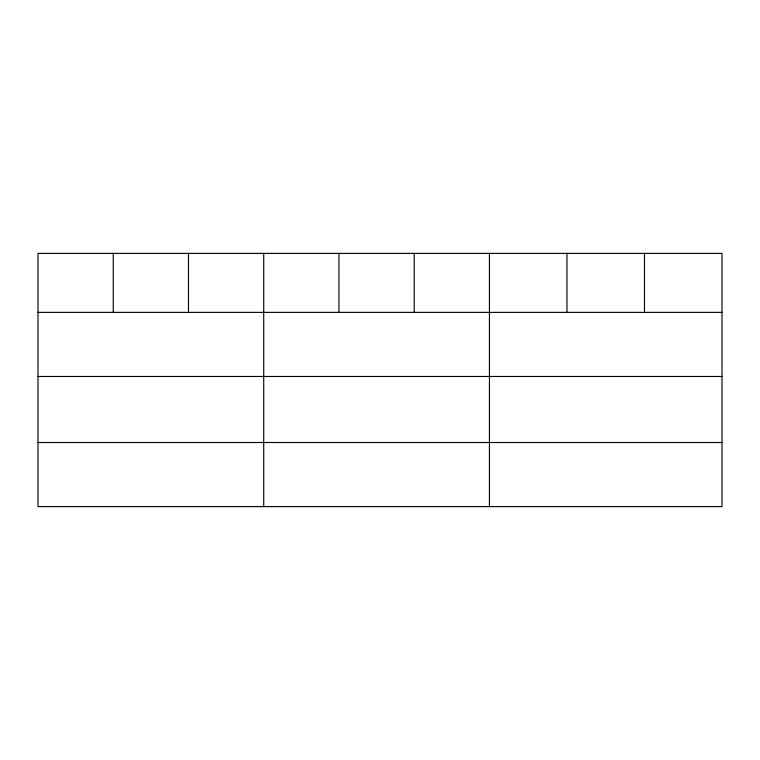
<?xml version="1.0" encoding="UTF-8"?>
<svg xmlns="http://www.w3.org/2000/svg" width="760" height="760" viewBox="0 0 760 760"><rect width="100%" height="100%" fill="white"/><g stroke="black" fill="none" stroke-linecap="round" stroke-linejoin="round"><path stroke-width="1.14" d="M722 376.476L722 253.394L38 253.394L38 506.606L722 506.606L722 376.476L38 376.476M38 312.379L722 312.379M38 442.51L722 442.51M644.48 253.394L644.48 312.379M566.96 253.394L566.96 312.379M489.44 253.394L489.44 506.606M414.2 253.394L414.2 312.379M338.96 253.394L338.96 312.379M263.72 253.394L263.72 506.606M188.48 253.394L188.48 312.379M113.24 253.394L113.24 312.379"/></g></svg>
